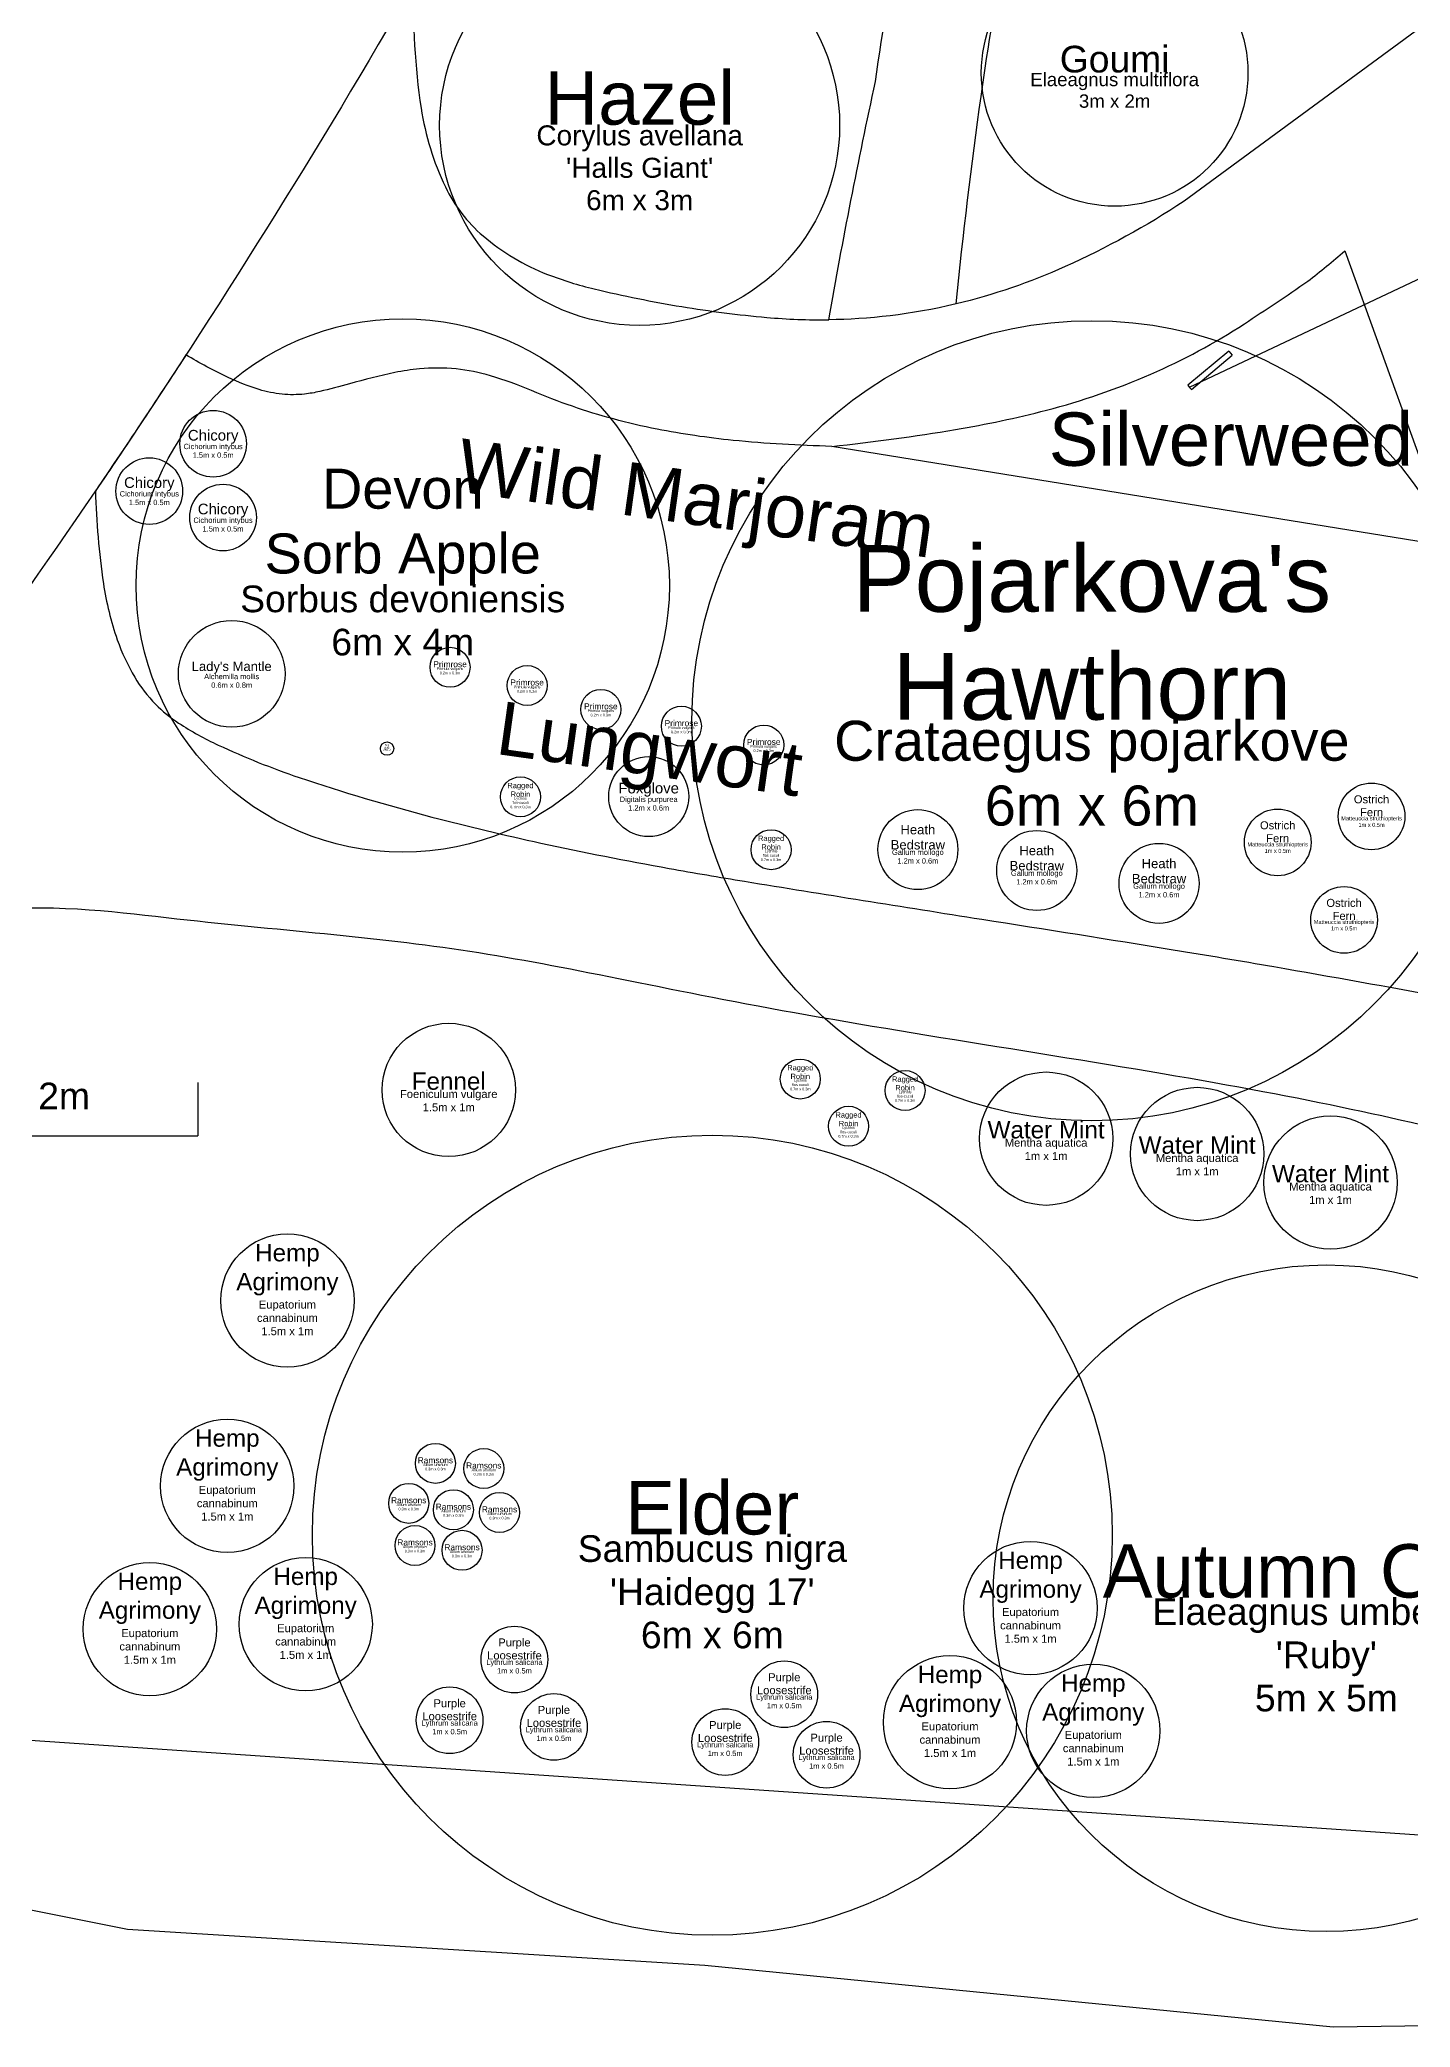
# Model space of a CAD drawing. Header units: metres. Extents: x -13.6 to 49.6, y 0.9 to 36.7.
# Drawn here: x 10.03 to 20.31, y 2.77 to 17.68 of the extents above; entities that cross this region are included whole.
import ezdxf

# ---------------------------------------------------------------- set-up
doc = ezdxf.new("R2010")
doc.units = ezdxf.units.M
for name, color, linetype, lineweight, true_color in [('Beds', 2, 'Continuous', 25, 0xffff00), ('Boundary', 1, 'Continuous', 25, 0xff0000), ('Ground cover', 253, 'Continuous', 25, 0xa0a0a4), ('Legend', 40, 'Continuous', 25, 0xffbb00), ('Plant - Perennial', 3, 'Continuous', 25, 0x00ff00), ('Plant - Shrub', 3, 'Continuous', 25, 0x00ff00), ('Plant - Tree', 3, 'Continuous', 25, 0x00ff00), ('Structures', 4, 'Continuous', 25, 0x00ffff)]:
    doc.layers.add(name, color=color, linetype=linetype, lineweight=lineweight, true_color=true_color)
doc.styles.add('textstyle101', font='')
doc.styles.add('textstyle102', font='')
doc.styles.add('textstyle103', font='')
doc.styles.add('textstyle104', font='')
doc.styles.add('textstyle105', font='')
doc.styles.add('textstyle106', font='')
doc.styles.add('textstyle121', font='')
doc.styles.add('textstyle122', font='')
doc.styles.add('textstyle14', font='')
doc.styles.add('textstyle15', font='')
doc.styles.add('textstyle150', font='')
doc.styles.add('textstyle151', font='')
doc.styles.add('textstyle161', font='')
doc.styles.add('textstyle162', font='')
doc.styles.add('textstyle165', font='')
doc.styles.add('textstyle166', font='')
doc.styles.add('textstyle236', font='')
doc.styles.add('textstyle237', font='')
doc.styles.add('textstyle242', font='')
doc.styles.add('textstyle243', font='')
doc.styles.add('textstyle244', font='')
doc.styles.add('textstyle245', font='')
doc.styles.add('textstyle246', font='')
doc.styles.add('textstyle247', font='')
doc.styles.add('textstyle25', font='')
doc.styles.add('textstyle259', font='')
doc.styles.add('textstyle26', font='')
doc.styles.add('textstyle260', font='')
doc.styles.add('textstyle262', font='')
doc.styles.add('textstyle27', font='')
doc.styles.add('textstyle28', font='')
doc.styles.add('textstyle29', font='')
doc.styles.add('textstyle30', font='')
doc.styles.add('textstyle31', font='')
doc.styles.add('textstyle36', font='')
doc.styles.add('textstyle37', font='')
doc.styles.add('textstyle44', font='')
doc.styles.add('textstyle45', font='')
doc.styles.add('textstyle57', font='')
doc.styles.add('textstyle58', font='')
doc.styles.add('textstyle63', font='')
doc.styles.add('textstyle64', font='')
doc.styles.add('textstyle65', font='')
doc.styles.add('textstyle66', font='')
doc.styles.add('textstyle69', font='')
doc.styles.add('textstyle70', font='')
doc.styles.get('textstyle101').set_extended_font_data('Arial')
doc.styles.get('textstyle102').set_extended_font_data('Arial')
doc.styles.get('textstyle103').set_extended_font_data('Arial')
doc.styles.get('textstyle104').set_extended_font_data('Arial')
doc.styles.get('textstyle105').set_extended_font_data('Arial')
doc.styles.get('textstyle106').set_extended_font_data('Arial')
doc.styles.get('textstyle121').set_extended_font_data('Arial')
doc.styles.get('textstyle122').set_extended_font_data('Arial')
doc.styles.get('textstyle14').set_extended_font_data('Arial')
doc.styles.get('textstyle15').set_extended_font_data('Arial')
doc.styles.get('textstyle150').set_extended_font_data('Arial')
doc.styles.get('textstyle151').set_extended_font_data('Arial')
doc.styles.get('textstyle161').set_extended_font_data('Arial')
doc.styles.get('textstyle162').set_extended_font_data('Arial')
doc.styles.get('textstyle165').set_extended_font_data('Arial')
doc.styles.get('textstyle166').set_extended_font_data('Arial')
doc.styles.get('textstyle236').set_extended_font_data('Arial')
doc.styles.get('textstyle237').set_extended_font_data('Arial')
doc.styles.get('textstyle242').set_extended_font_data('Arial')
doc.styles.get('textstyle243').set_extended_font_data('Arial')
doc.styles.get('textstyle244').set_extended_font_data('Arial')
doc.styles.get('textstyle245').set_extended_font_data('Arial')
doc.styles.get('textstyle246').set_extended_font_data('Arial')
doc.styles.get('textstyle247').set_extended_font_data('Arial')
doc.styles.get('textstyle25').set_extended_font_data('Arial')
doc.styles.get('textstyle259').set_extended_font_data('Arial')
doc.styles.get('textstyle26').set_extended_font_data('Arial')
doc.styles.get('textstyle260').set_extended_font_data('Arial')
doc.styles.get('textstyle262').set_extended_font_data('Arial')
doc.styles.get('textstyle27').set_extended_font_data('Arial')
doc.styles.get('textstyle28').set_extended_font_data('Arial')
doc.styles.get('textstyle29').set_extended_font_data('Arial')
doc.styles.get('textstyle30').set_extended_font_data('Arial')
doc.styles.get('textstyle31').set_extended_font_data('Arial')
doc.styles.get('textstyle36').set_extended_font_data('Arial')
doc.styles.get('textstyle37').set_extended_font_data('Arial')
doc.styles.get('textstyle44').set_extended_font_data('Arial')
doc.styles.get('textstyle45').set_extended_font_data('Arial')
doc.styles.get('textstyle57').set_extended_font_data('Arial')
doc.styles.get('textstyle58').set_extended_font_data('Arial')
doc.styles.get('textstyle63').set_extended_font_data('Arial')
doc.styles.get('textstyle64').set_extended_font_data('Arial')
doc.styles.get('textstyle65').set_extended_font_data('Arial')
doc.styles.get('textstyle66').set_extended_font_data('Arial')
doc.styles.get('textstyle69').set_extended_font_data('Arial')
doc.styles.get('textstyle70').set_extended_font_data('Arial')

# ---------------------------------------------------------------- blocks, each defined once
blk = doc.blocks.new('Perennial - Lychnis flos-cuculi')
at = {"layer": 'Plant - Perennial'}
blk.add_circle((0, 0), 0.15, dxfattribs=at)
at = {"layer": 'Plant - Perennial', "insert": (0, 0), "line_spacing_factor": 0.971628}
for s, char_height, attachment_point, style in [('\\c32767;Ragged\\PRobin', 0.04, 8, 'textstyle102'), ('\\c32767;Lychnis\\Pflos-cuculi\\P0.7m x 0.3m', 0.02, 2, 'textstyle101')]:
    blk.add_mtext(s, dxfattribs=dict(at, char_height=char_height, attachment_point=attachment_point, style=style))
blk = doc.blocks.new('Perennial - Allium ursinum')
at = {"layer": 'Plant - Perennial'}
blk.add_circle((0, 0), 0.15, dxfattribs=at)
at = {"layer": 'Plant - Perennial', "insert": (0, 0), "line_spacing_factor": 0.971628}
for s, char_height, attachment_point, style in [('\\c32767;Ramsons', 0.045, 8, 'textstyle45'), ('\\c32767;Allium ursinum\\P0.3m x 0.3m', 0.02, 2, 'textstyle44')]:
    blk.add_mtext(s, dxfattribs=dict(at, char_height=char_height, attachment_point=attachment_point, style=style))
blk = doc.blocks.new('Perennial - Galium mollogo')
at = {"layer": 'Plant - Perennial'}
blk.add_circle((0, 0), 0.3, dxfattribs=at)
at = {"layer": 'Plant - Perennial', "insert": (0, 0), "line_spacing_factor": 0.971628}
for s, char_height, attachment_point, style in [('\\c32767;Heath\\PBedstraw', 0.07, 8, 'textstyle70'), ('\\c32767;Gallum mollogo\\P1.2m x 0.6m', 0.04, 2, 'textstyle69')]:
    blk.add_mtext(s, dxfattribs=dict(at, char_height=char_height, attachment_point=attachment_point, style=style))
blk = doc.blocks.new('Biennial - Digitalis purpurea')
at = {"layer": 'Plant - Perennial'}
blk.add_circle((0, 0), 0.3, dxfattribs=at)
at = {"layer": 'Plant - Perennial', "insert": (0, 0), "line_spacing_factor": 0.971628}
for s, char_height, attachment_point, style in [('\\c32767;Foxglove', 0.08, 8, 'textstyle15'), ('\\c32767;Digitalis purpurea\\P1.2m x 0.6m', 0.04, 2, 'textstyle14')]:
    blk.add_mtext(s, dxfattribs=dict(at, char_height=char_height, attachment_point=attachment_point, style=style))
blk = doc.blocks.new('Perennial - Cichorium intybus')
at = {"layer": 'Plant - Perennial'}
blk.add_circle((0, 0), 0.25, dxfattribs=at)
at = {"layer": 'Plant - Perennial', "insert": (0, 0), "line_spacing_factor": 0.971628}
for s, char_height, attachment_point, style in [('\\c32767;Cichorium intybus\\P1.5m x 0.5m', 0.04, 2, 'textstyle57'), ('\\c32767;Chicory', 0.08, 8, 'textstyle58')]:
    blk.add_mtext(s, dxfattribs=dict(at, char_height=char_height, attachment_point=attachment_point, style=style))
blk = doc.blocks.new('Perennial - Primula vulgaris')
at = {"layer": 'Plant - Perennial'}
blk.add_circle((0, 0), 0.15, dxfattribs=at)
at = {"layer": 'Plant - Perennial', "insert": (0, 0), "line_spacing_factor": 0.971628}
for s, char_height, attachment_point, style in [('\\c32767;Primrose', 0.045, 8, 'textstyle122'), ('\\c32767;Primula vulgaris\\P0.2m x 0.3m', 0.02, 2, 'textstyle121')]:
    blk.add_mtext(s, dxfattribs=dict(at, char_height=char_height, attachment_point=attachment_point, style=style))
blk = doc.blocks.new('Perennial - Matteuccia struthiopteris')
at = {"layer": 'Plant - Perennial'}
blk.add_circle((0, 0), 0.25, dxfattribs=at)
at = {"layer": 'Plant - Perennial', "insert": (0, 0), "line_spacing_factor": 0.971628}
for s, char_height, attachment_point, style in [('\\c32767;Ostrich\\PFern', 0.06, 8, 'textstyle106'), ('\\c32767;Matteuccia struthiopteris\\P1m x 0.5m', 0.03, 2, 'textstyle105')]:
    blk.add_mtext(s, dxfattribs=dict(at, char_height=char_height, attachment_point=attachment_point, style=style))
blk = doc.blocks.new('Perennail - Mentha aquatica')
at = {"layer": 'Plant - Perennial'}
blk.add_circle((0, 0), 0.5, dxfattribs=at)
at = {"layer": 'Plant - Perennial', "color": 30, "true_color": 0xff7f00, "insert": (0, 0), "width": 100}
for s, char_height, attachment_point, style in [('Water Mint', 0.13, 8, 'textstyle31'), ('Mentha aquatica\\P1m x 1m\\P', 0.06, 2, 'textstyle30')]:
    blk.add_mtext(s, dxfattribs=dict(at, char_height=char_height, attachment_point=attachment_point, style=style))
blk = doc.blocks.new('Perennial - Alchemilla mollis')
at = {"layer": 'Plant - Perennial'}
blk.add_circle((0, 0), 0.4, dxfattribs=at)
at = {"layer": 'Plant - Perennial', "insert": (0, 0), "line_spacing_factor": 0.971628}
for s, char_height, attachment_point, style in [("\\c32767;Lady's Mantle", 0.07, 8, 'textstyle37'), ('\\c32767;Alchemilla mollis\\P0.6m x 0.8m', 0.04, 2, 'textstyle36')]:
    blk.add_mtext(s, dxfattribs=dict(at, char_height=char_height, attachment_point=attachment_point, style=style))
blk = doc.blocks.new('Perennial - Eupatorium cannabinum')
at = {"layer": 'Plant - Perennial'}
blk.add_circle((0, 0), 0.5, dxfattribs=at)
at = {"layer": 'Plant - Perennial', "color": 30, "true_color": 0xff7f00, "width": 100}
for s, insert, char_height, attachment_point, style in [('Hemp\\PAgrimony', (0, 0.038), 0.13, 8, 'textstyle64'), ('Eupatorium \\Pcannabinum\\P1.5m x 1m\\P', (0, 0), 0.06, 2, 'textstyle63')]:
    blk.add_mtext(s, dxfattribs=dict(at, insert=insert, char_height=char_height, attachment_point=attachment_point, style=style))
blk = doc.blocks.new('Perennial - Lythrum salicaria')
at = {"layer": 'Plant - Perennial'}
blk.add_circle((0, 0), 0.25, dxfattribs=at)
at = {"layer": 'Plant - Perennial', "insert": (0, 0), "line_spacing_factor": 0.971628}
for s, char_height, attachment_point, style in [('\\c32767;Purple\\PLoosestrife', 0.06, 8, 'textstyle104'), ('\\c32767;Lythrum salicaria\\P1m x 0.5m', 0.04, 2, 'textstyle103')]:
    blk.add_mtext(s, dxfattribs=dict(at, char_height=char_height, attachment_point=attachment_point, style=style))
blk = doc.blocks.new('Legend')
at = {"layer": 'Legend'}
for p, q in [((-0.7, 0), (0.7, 0)), ((-1, -3), (-3, -3)), ((-3, -3.4), (-3, -3)), ((-1, -3.4), (-1, -3))]:
    blk.add_line(p, q, dxfattribs=at)
for points in [[(-0.003, 0.84), (0.141, 0.696), (0, 1.19), (-0.003, 1.199), (-0.146, 0.696), (-0.003, 0.84)], [(0, -0.7), (0, 1.19)]]:
    blk.add_lwpolyline(points, dxfattribs=at)
at = {"layer": 'Legend', "insert": (0, 1.75), "char_height": 0.42, "attachment_point": 5, "style": 'textstyle26'}
blk.add_mtext('N', dxfattribs=at)
at = {"layer": 'Legend', "rotation": 180}
for s, insert, char_height, attachment_point, style in [('W', (-1.26, 0), 0.42, 5, 'textstyle27'), ('E', (1.26, 0), 0.42, 5, 'textstyle28'), ('S', (0, -1.26), 0.42, 5, 'textstyle29'), ('2m', (-1.996, -3.4), 0.2, 2, 'textstyle25')]:
    blk.add_mtext(s, dxfattribs=dict(at, insert=insert, char_height=char_height, attachment_point=attachment_point, style=style))
blk = doc.blocks.new("Shrub - Elaeagnus umbellata 'Ruby'")
at = {"layer": 'Plant - Shrub'}
blk.add_circle((0, 0), 2.5, dxfattribs=at)
at = {"layer": 'Plant - Shrub', "insert": (0, 0), "line_spacing_factor": 0.971628}
for s, char_height, attachment_point, style in [('\\c32767;Autumn Olive', 0.4, 8, 'textstyle166'), ("\\c32767;Elaeagnus umbellata\\P'Ruby'\\P5m x 5m", 0.2, 2, 'textstyle165')]:
    blk.add_mtext(s, dxfattribs=dict(at, char_height=char_height, attachment_point=attachment_point, style=style))
blk = doc.blocks.new('Tree - Sorbus devoniensis')
at = {"layer": 'Plant - Tree'}
blk.add_circle((0, 0), 2, dxfattribs=at)
at = {"layer": 'Plant - Tree', "insert": (0, 0), "line_spacing_factor": 0.971628}
for s, char_height, attachment_point, style in [('\\c32767;Devon \\PSorb Apple', 0.3, 8, 'textstyle247'), ('\\c32767;Sorbus devoniensis\\P6m x 4m', 0.2, 2, 'textstyle246')]:
    blk.add_mtext(s, dxfattribs=dict(at, char_height=char_height, attachment_point=attachment_point, style=style))
blk = doc.blocks.new('Tree - Crataegus pojarkove')
at = {"layer": 'Plant - Tree'}
blk.add_circle((0, 0), 3, dxfattribs=at)
at = {"layer": 'Plant - Tree', "insert": (0, 0), "line_spacing_factor": 0.971628}
for s, char_height, attachment_point, style in [("\\c32767;Pojarkova's\\PHawthorn", 0.5, 8, 'textstyle243'), ('\\c32767;Crataegus pojarkove\\P6m x 6m', 0.3, 2, 'textstyle242')]:
    blk.add_mtext(s, dxfattribs=dict(at, char_height=char_height, attachment_point=attachment_point, style=style))
blk = doc.blocks.new("Tree - Sambucus nigra 'Haidegg 17'")
at = {"layer": 'Plant - Tree'}
blk.add_circle((0, 0), 3, dxfattribs=at)
at = {"layer": 'Plant - Tree', "insert": (0, 0), "line_spacing_factor": 0.971628}
for s, char_height, attachment_point, style in [('\\c32767;Elder', 0.4, 8, 'textstyle245'), ("\\c32767;Sambucus nigra\\P'Haidegg 17'\\P6m x 6m", 0.2, 2, 'textstyle244')]:
    blk.add_mtext(s, dxfattribs=dict(at, char_height=char_height, attachment_point=attachment_point, style=style))
blk = doc.blocks.new('Shrub - Elaeagnus multiflora')
at = {"layer": 'Plant - Shrub'}
blk.add_circle((0, 0), 1, dxfattribs=at)
at = {"layer": 'Plant - Shrub', "insert": (0, 0), "line_spacing_factor": 0.971628}
for s, char_height, attachment_point, style in [('\\c32767;Goumi', 0.2, 8, 'textstyle162'), ('\\c32767;Elaeagnus multiflora\\P3m x 2m', 0.1, 2, 'textstyle161')]:
    blk.add_mtext(s, dxfattribs=dict(at, char_height=char_height, attachment_point=attachment_point, style=style))
blk = doc.blocks.new("Tree - Corylus avellana 'Halls Giant'")
at = {"layer": 'Plant - Tree'}
blk.add_circle((0, 0), 1.5, dxfattribs=at)
at = {"layer": 'Plant - Tree', "insert": (0, 0), "line_spacing_factor": 0.971628}
for s, char_height, attachment_point, style in [('\\c32767;Hazel', 0.4, 8, 'textstyle237'), ("\\c32767;Corylus avellana\\P'Halls Giant'\\P6m x 3m", 0.15, 2, 'textstyle236')]:
    blk.add_mtext(s, dxfattribs=dict(at, char_height=char_height, attachment_point=attachment_point, style=style))
blk = doc.blocks.new('Structure - New stake')
at = {"layer": 'Structures'}
for p, q in [((0.02, 0.4), (0, 0.4)), ((0, 0.4), (0, 0)), ((0.04, 0.4), (0.02, 0.4)), ((0.04, 0), (0.04, 0.4)), ((0.02, 0), (0, 0)), ((0.04, 0), (0.02, 0))]:
    blk.add_line(p, q, dxfattribs=at)
blk = doc.blocks.new('Perennial - Foeniculum vulgare')
at = {"layer": 'Plant - Perennial'}
blk.add_circle((0, 0), 0.5, dxfattribs=at)
at = {"layer": 'Plant - Perennial', "color": 30, "true_color": 0xff7f00, "insert": (0, 0), "width": 100}
for s, char_height, attachment_point, style in [('Foeniculum vulgare\\P1.5m x 1m\\P', 0.06, 2, 'textstyle65'), ('Fennel', 0.13, 8, 'textstyle66')]:
    blk.add_mtext(s, dxfattribs=dict(at, char_height=char_height, attachment_point=attachment_point, style=style))
blk = doc.blocks.new('Perennial - Viola canina')
at = {"layer": 'Plant - Perennial'}
blk.add_circle((0, 0), 0.05, dxfattribs=at)
at = {"layer": 'Plant - Perennial', "color": 30, "true_color": 0xff7f00, "insert": (0, 0), "line_spacing_factor": 0.971628}
for s, char_height, attachment_point, style in [('Viola canina\\P0.3m x 0.1m', 0.007, 2, 'textstyle150'), ('Dog\\PViolet', 0.013, 8, 'textstyle151')]:
    blk.add_mtext(s, dxfattribs=dict(at, char_height=char_height, attachment_point=attachment_point, style=style))

msp = doc.modelspace()

# ---------------------------------------------------------------- linework, layer by layer
at = {"layer": 'Beds', "flags": 128}
for points in [[(12.841, 18.107, 0.048167), (12.893, 17.163, 0.074098), (13.075, 16.573, 0.104205), (13.358, 16.205, 0.085478), (13.842, 15.916, 0.032908), (14.192, 15.807, 0.01803), (14.848, 15.675, 0.018703), (15.485, 15.594, 0.025744), (15.951, 15.576, -0.009994), (16.301, 17.362, -0.01363), (16.499, 18.539, -0.016762)], [(20.473, 17.827), (18.616, 16.465, -0.03997), (17.724, 15.975, -0.047056), (16.906, 15.695, -0.009994), (17.093, 17.251, -0.01363), (17.284, 18.384, -0.016763)], [(20.625, 13.874), (15.973, 14.627, -0.018813), (15.233, 14.672, -0.024207), (14.663, 14.756, -0.016958), (14.335, 14.832, -0.017806), (14.028, 14.927, -0.017687), (13.722, 15.045, 0.029433), (13.413, 15.156, 0.047605), (13.155, 15.207, 0.045839), (12.881, 15.208, 0.031118), (12.696, 15.18, 0.01663), (12.356, 15.096, -0.013907), (12.132, 15.038, -0.028061), (12.019, 15.019, -0.051885), (11.85, 15.018, -0.049813), (11.678, 15.053, -0.036627), (11.445, 15.143, -0.02545), (11.129, 15.313, -0.002524), (10.79, 14.797, -0.00256), (10.45, 14.292, 0.029872), (10.51, 13.599, 0.047855), (10.614, 13.177, 0.049502), (10.745, 12.896, 0.059952), (10.9, 12.694, 0.054482), (11.074, 12.552, 0.035852), (11.371, 12.387, 0.027513), (11.978, 12.144, 0.017308), (12.974, 11.847, 0.010542), (13.791, 11.652, 0.009044), (14.753, 11.462, 0.004104), (15.319, 11.365, 0.001309), (17.098, 11.081, -0.001416), (18.533, 10.852, -0.002683), (19.29, 10.725, -0.002106), (20.578, 10.495, 0.001922)]]:
    msp.add_lwpolyline(points, format="xyb", dxfattribs=at)
msp.add_lwpolyline([(20.625, 13.874), (15.973, 14.627, 0.015947), (16.902, 14.753, 0.021494), (17.583, 14.898, 0.03983), (18.366, 15.168, 0.041397), (19.068, 15.546, 0.006811), (19.543, 15.865, 0.010731), (19.822, 16.093)], format="xyb", close=True, dxfattribs=at)
msp.add_lwpolyline([(3.336, 5.257), (9.298, 4.968), (21.591, 4.132), (22.395, 5.875), (23.601, 5.514), (24.437, 5.566), (24.756, 2.854)], dxfattribs=at)
at = {"layer": 'Beds'}
for points in [[(16.906, 15.695), (16.564, 15.614), (16.247, 15.58), (15.951, 15.576)], [(7.58, 10.497), (9.155, 11.331), (11.115, 11.046), (13.253, 10.903), (15.427, 10.386), (19.205, 9.834), (21.361, 9.317), (23.385, 8.711), (23.385, 8.711), (23.385, 8.711)]]:
    msp.add_open_spline(points, degree=3, dxfattribs=at)
at = {"layer": 'Boundary'}
for p, q in [((10.691, 3.503), (8.226, 3.998)), ((15.022, 3.235), (10.691, 3.503)), ((19.734, 2.771), (15.022, 3.235)), ((28.34, 2.897), (19.734, 2.771))]:
    msp.add_line(p, q, dxfattribs=at)
msp.add_open_spline([(28.35, 36.539), (19.394, 36.674), (16.349, 24.645), (12.294, 16.774), (7.406, 9.92), (5.55, 8.478), (3.336, 5.257)], degree=3, dxfattribs=at)
at = {"layer": 'Structures'}
msp.add_line((18.657, 15.07), (21.442, 16.388), dxfattribs=at)

# ---------------------------------------------------------------- block references
at = {"layer": 'Legend', "rotation": 180}
msp.add_blockref('Legend', (8.219, 6.455), dxfattribs=at)
at = {"layer": 'Plant - Perennial'}
for name, p in [('Perennial - Cichorium intybus', (11.333, 14.646)), ('Perennial - Cichorium intybus', (10.854, 14.291)), ('Perennial - Cichorium intybus', (11.407, 14.093)), ('Perennial - Alchemilla mollis', (11.472, 12.921)), ('Perennial - Primula vulgaris', (13.11, 12.97)), ('Perennial - Primula vulgaris', (13.688, 12.833)), ('Perennial - Primula vulgaris', (14.241, 12.654)), ('Perennial - Primula vulgaris', (14.845, 12.528)), ('Perennial - Primula vulgaris', (15.463, 12.387)), ('Perennial - Viola canina', (12.637, 12.36)), ('Biennial - Digitalis purpurea', (14.6, 12)), ('Perennial - Lychnis flos-cuculi', (13.638, 11.998)), ('Perennial - Matteuccia struthiopteris', (20.022, 11.852)), ('Perennial - Galium mollogo', (16.619, 11.603)), ('Perennial - Matteuccia struthiopteris', (19.318, 11.657)), ('Perennial - Lychnis flos-cuculi', (15.518, 11.602)), ('Perennial - Galium mollogo', (17.511, 11.446)), ('Perennial - Galium mollogo', (18.428, 11.349)), ('Perennial - Matteuccia struthiopteris', (19.816, 11.075)), ('Perennial - Foeniculum vulgare', (13.1, 9.8)), ('Perennial - Lychnis flos-cuculi', (15.737, 9.882)), ('Perennial - Lychnis flos-cuculi', (16.523, 9.796)), ('Perennail - Mentha aquatica', (17.581, 9.435)), ('Perennail - Mentha aquatica', (18.714, 9.32)), ('Perennial - Lychnis flos-cuculi', (16.099, 9.528)), ('Perennail - Mentha aquatica', (19.714, 9.106)), ('Perennial - Eupatorium cannabinum', (11.89, 8.221)), ('Perennial - Eupatorium cannabinum', (11.439, 6.831)), ('Perennial - Allium ursinum', (13, 7)), ('Perennial - Allium ursinum', (13.363, 6.961)), ('Perennial - Allium ursinum', (12.8, 6.7)), ('Perennial - Allium ursinum', (13.135, 6.652)), ('Perennial - Allium ursinum', (13.481, 6.632)), ('Perennial - Allium ursinum', (12.847, 6.384)), ('Perennial - Allium ursinum', (13.2, 6.348)), ('Perennial - Eupatorium cannabinum', (17.464, 5.915)), ('Perennial - Eupatorium cannabinum', (12.027, 5.794)), ('Perennial - Eupatorium cannabinum', (10.858, 5.757)), ('Perennial - Lythrum salicaria', (13.593, 5.529)), ('Perennial - Lythrum salicaria', (15.617, 5.268)), ('Perennial - Eupatorium cannabinum', (16.86, 5.058)), ('Perennial - Eupatorium cannabinum', (17.935, 4.994)), ('Perennial - Lythrum salicaria', (13.107, 5.073)), ('Perennial - Lythrum salicaria', (13.889, 5.023)), ('Perennial - Lythrum salicaria', (15.174, 4.91)), ('Perennial - Lythrum salicaria', (15.934, 4.815))]:
    msp.add_blockref(name, p, dxfattribs=at)
at = {"layer": 'Plant - Shrub'}
for name, p in [('Shrub - Elaeagnus multiflora', (18.095, 17.428)), ("Shrub - Elaeagnus umbellata 'Ruby'", (19.683, 5.988))]:
    msp.add_blockref(name, p, dxfattribs=at)
at = {"layer": 'Plant - Tree'}
for name, p in [("Tree - Corylus avellana 'Halls Giant'", (14.532, 17.034)), ('Tree - Sorbus devoniensis', (12.755, 13.583)), ('Tree - Crataegus pojarkove', (17.924, 12.569)), ("Tree - Sambucus nigra 'Haidegg 17'", (15.077, 6.461))]:
    msp.add_blockref(name, p, dxfattribs=at)
at = {"layer": 'Structures', "rotation": 130}
msp.add_blockref('Structure - New stake', (18.977, 15.311), dxfattribs=at)

# ---------------------------------------------------------------- texts
at = {"layer": 'Ground cover', "insert": (18.967, 14.678), "char_height": 0.4, "attachment_point": 5, "line_spacing_factor": 0.971628, "style": 'textstyle259'}
msp.add_mtext('Silverweed', dxfattribs=at)
at = {"layer": 'Ground cover', "char_height": 0.4, "attachment_point": 5, "rotation": 352, "line_spacing_factor": 0.971628}
for s, insert, style in [('Wild Marjoram', (14.947, 14.179), 'textstyle260'), ('Lungwort', (14.6, 12.3), 'textstyle262')]:
    msp.add_mtext(s, dxfattribs=dict(at, insert=insert, style=style))

doc.saveas('drawing.dxf')
